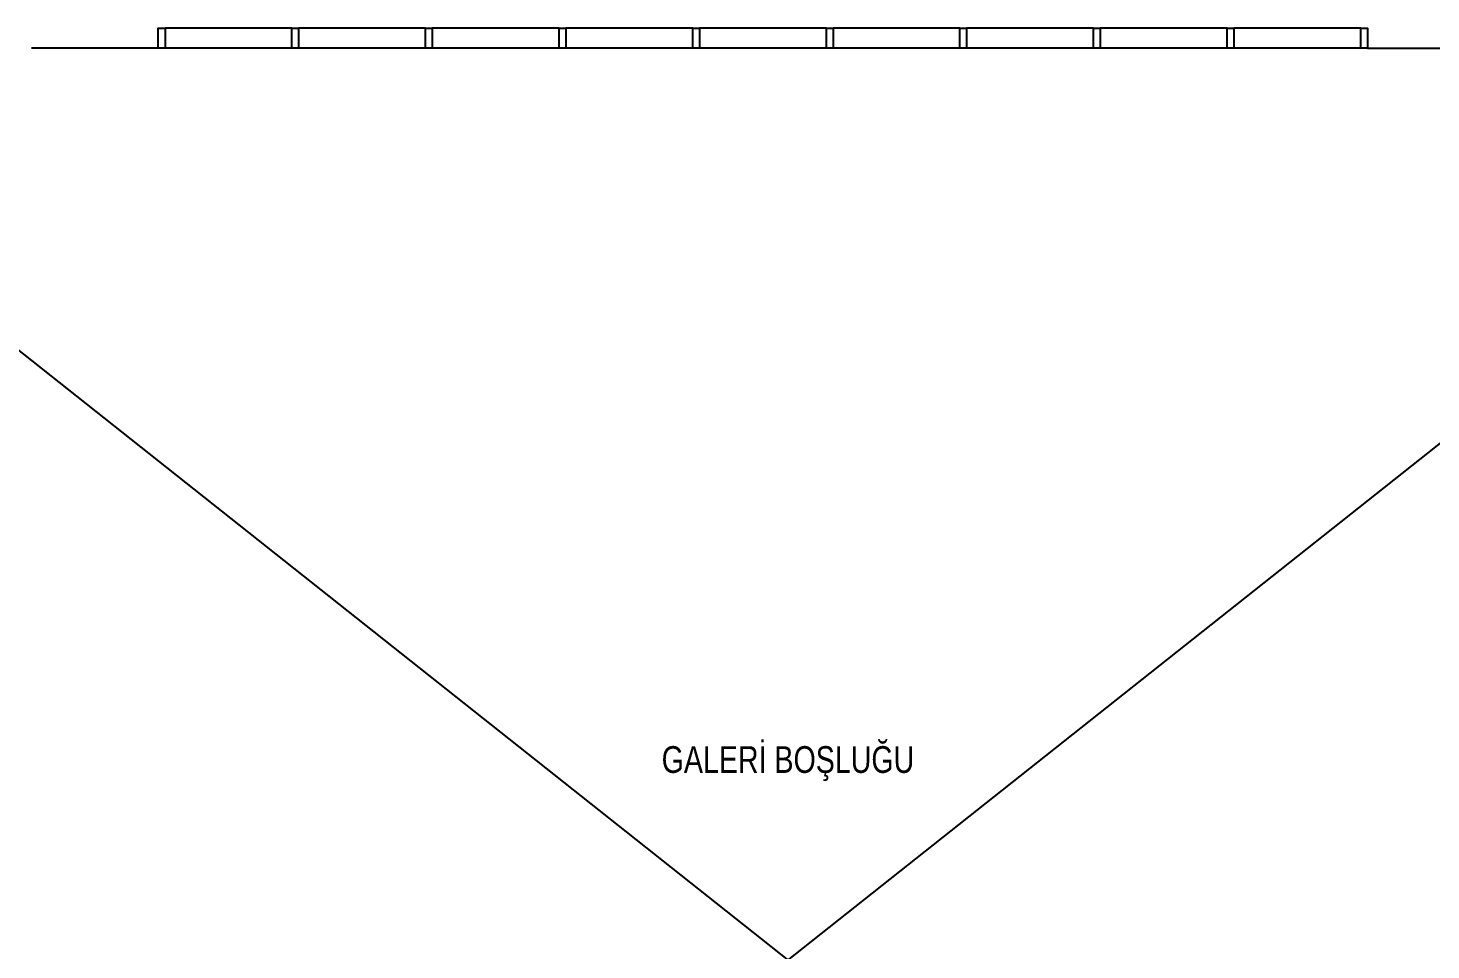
# Model space of a CAD drawing. Header units: centimetres. Extents: x 28733 to 98303, y -2883 to 8555.
# Drawn here: x 87741 to 88791, y 2299 to 2989 of the extents above; entities that cross this region are included whole.
import ezdxf

# ---------------------------------------------------------------- set-up
doc = ezdxf.new("R2010")
doc.units = ezdxf.units.CM
doc.header["$LTSCALE"] = 100
for name, color, linetype in [('A-ANNO-TEXT', 50, 'Continuous'), ('A-ELEV-04', 250, 'Continuous'), ('A-GLAZ-FRME', 12, 'Continuous'), ('A-GLAZ-FULL', 130, 'Continuous'), ('A-GLAZ-SILL', 8, 'Continuous')]:
    doc.layers.add(name, color=color, linetype=linetype)
doc.styles.add('Fields_100', font='act_simplex.shx', dxfattribs={"width": 0.8, "height": 20})

msp = doc.modelspace()

# ---------------------------------------------------------------- linework, layer by layer
at = {"layer": 'A-ELEV-04'}
for p, q in [((87448.36, 1608.62), (89170.86, 2973.62)), ((87448.36, 2973.62), (89170.86, 1608.62))]:
    msp.add_line(p, q, dxfattribs=at)
at = {"layer": 'A-GLAZ-FRME'}
for points in [[(87843.36, 2973.59), (87838.36, 2973.59), (87838.36, 2988.59), (87843.36, 2988.59)], [(87943.36, 2973.59), (87938.36, 2973.59), (87938.36, 2988.59), (87943.36, 2988.59)], [(88043.36, 2973.59), (88038.36, 2973.59), (88038.36, 2988.59), (88043.36, 2988.59)], [(88143.36, 2973.59), (88138.36, 2973.59), (88138.36, 2988.59), (88143.36, 2988.59)], [(88243.36, 2973.59), (88238.36, 2973.59), (88238.36, 2988.59), (88243.36, 2988.59)], [(88343.36, 2973.59), (88338.36, 2973.59), (88338.36, 2988.59), (88343.36, 2988.59)], [(88443.36, 2973.59), (88438.36, 2973.59), (88438.36, 2988.59), (88443.36, 2988.59)], [(88543.36, 2973.59), (88538.36, 2973.59), (88538.36, 2988.59), (88543.36, 2988.59)], [(88643.36, 2973.59), (88638.36, 2973.59), (88638.36, 2988.59), (88643.36, 2988.59)], [(88743.36, 2973.59), (88738.36, 2973.59), (88738.36, 2988.59), (88743.36, 2988.59)]]:
    msp.add_lwpolyline(points, close=True, dxfattribs=at)
at = {"layer": 'A-GLAZ-FULL'}
for p, q in [((87938.36, 2988.59), (87843.36, 2988.59)), ((88038.36, 2988.59), (87943.36, 2988.59)), ((88138.36, 2988.59), (88043.36, 2988.59)), ((88238.36, 2988.59), (88143.36, 2988.59)), ((88338.36, 2988.59), (88243.36, 2988.59)), ((88438.36, 2988.59), (88343.36, 2988.59)), ((88538.36, 2988.59), (88443.36, 2988.59)), ((88638.36, 2988.59), (88543.36, 2988.59)), ((88738.36, 2988.59), (88643.36, 2988.59))]:
    msp.add_line(p, q, dxfattribs=at)
at = {"layer": 'A-GLAZ-SILL'}
for p, q in [((87838.36, 2973.62), (87743.36, 2973.62)), ((87938.36, 2973.62), (87843.36, 2973.62)), ((88038.36, 2973.62), (87943.36, 2973.62)), ((88138.36, 2973.62), (88043.36, 2973.62)), ((88238.36, 2973.62), (88143.36, 2973.62)), ((88338.36, 2973.62), (88243.36, 2973.62)), ((88438.36, 2973.62), (88343.36, 2973.62)), ((88538.36, 2973.62), (88443.36, 2973.62)), ((88638.36, 2973.62), (88543.36, 2973.62)), ((88738.36, 2973.62), (88643.36, 2973.62)), ((88743.36, 2973.62), (88838.36, 2973.62))]:
    msp.add_line(p, q, dxfattribs=at)

# ---------------------------------------------------------------- texts
at = {"layer": 'A-ANNO-TEXT', "insert": (88309.61, 2451.12), "char_height": 20, "attachment_point": 2, "style": 'Fields_100'}
msp.add_mtext_dynamic_manual_height_columns('GALERİ BOŞLUĞU', width=436.6649, gutter_width=100, heights=[0], dxfattribs=at)

doc.saveas('drawing.dxf')
